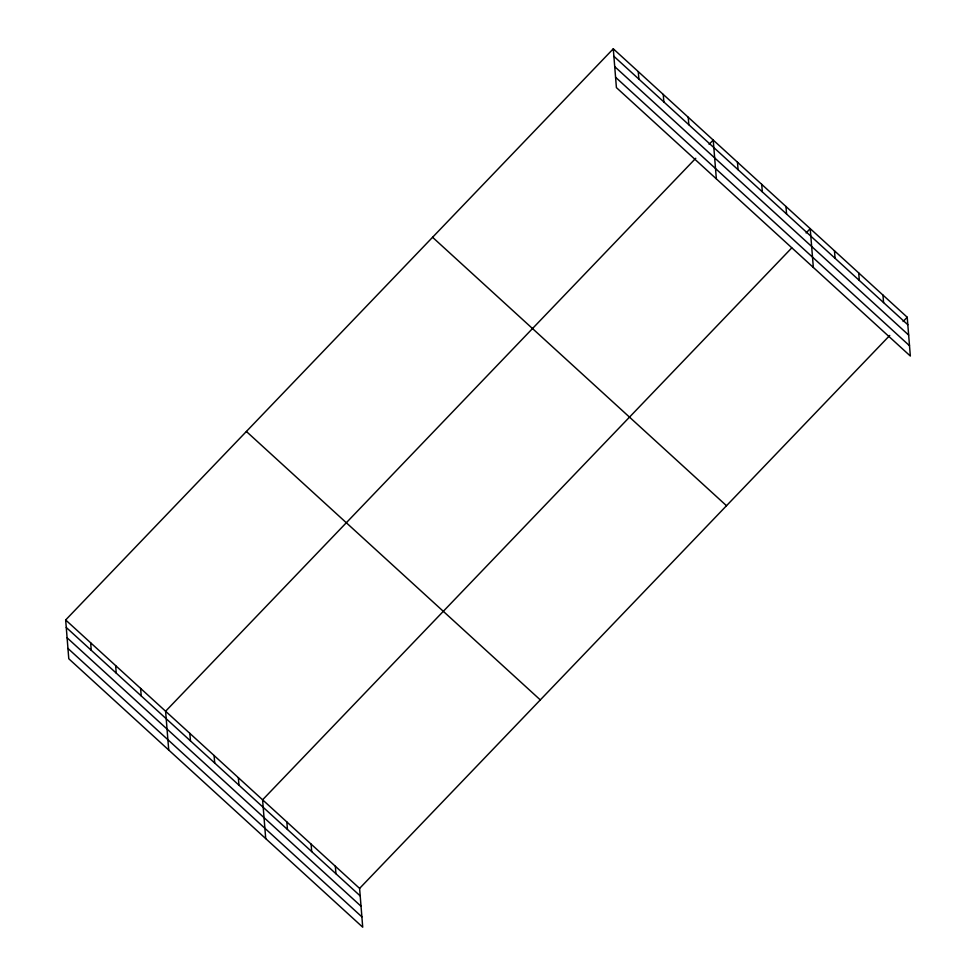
<?xml version="1.0" encoding="UTF-8"?>
<svg xmlns="http://www.w3.org/2000/svg" width="976" height="976" viewBox="0 0 976 976"><rect width="100%" height="100%" fill="white"/><g stroke="black" fill="none" stroke-linecap="round" stroke-linejoin="round"><path stroke-width="1.46" d="M65.66 619.967L359.595 888.392L362.718 927.2L68.784 658.763L65.66 619.967L613.282 48.8L907.216 317.237L910.34 356.033L616.405 87.608L613.282 48.8M695.766 158.271L165.603 711.236L168.726 750.032M709.113 144.35L713.224 140.068L716.347 178.876M791.731 247.928L262.593 799.808L265.716 838.616M806.115 232.935L810.214 228.652L813.337 267.448M359.595 888.392L889.758 335.439M903.105 321.519L907.216 317.237M613.892 56.303L907.814 324.74M614.721 66.636L908.644 335.061M615.575 77.275L909.498 345.711M432.575 237.29L726.498 505.714M246.379 431.477L540.314 699.914M66.27 627.47L360.193 895.895M67.1 637.792L361.022 906.228M67.954 648.442L361.889 916.867M882.963 295.081L883.573 302.584M858.709 272.938L859.319 280.441M834.468 250.795L835.066 258.298M785.973 206.497L786.571 214M761.719 184.354L762.317 191.857M737.466 162.211L738.076 169.714M688.239 117.254L688.836 124.757M663.253 94.428L663.851 101.931M638.267 71.614L638.877 79.117M335.341 866.249L335.951 873.752M311.1 844.106L311.698 851.609M286.846 821.963L287.444 829.466M238.351 777.665L238.949 785.168M214.098 755.522L214.708 763.025M189.844 733.379L190.454 740.882M140.617 688.409L141.215 695.912M115.632 665.595L116.242 673.098M90.646 642.781L91.256 650.284"/></g></svg>
